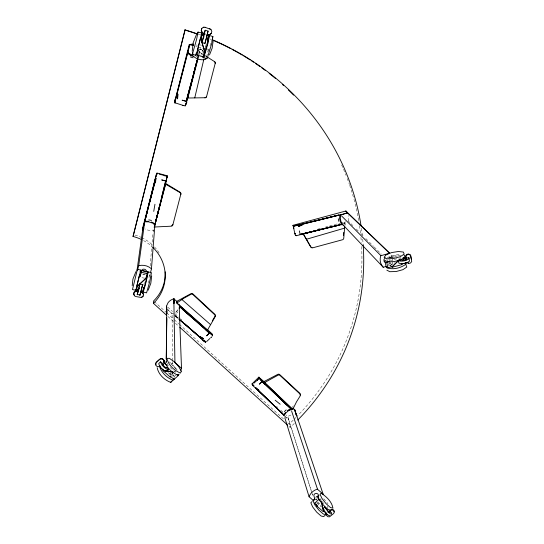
<?xml version="1.0" encoding="UTF-8"?>
<svg xmlns="http://www.w3.org/2000/svg" width="544" height="544" viewBox="0 0 544 544"><rect width="100%" height="100%" fill="white"/><g stroke="black" fill="none" stroke-linecap="round" stroke-linejoin="round"><path stroke-width="0.41" stroke-dasharray="2.72 2.04" d="M166.314 362.542L166.342 360.019M166.246 362.406L166.26 360.726M166.274 362.488L166.287 360.808M389.497 260.556L389.518 260.039M344.189 224.597C344.005 219.259 346.208 223.604 344.848 225.719M149.022 277.732L149.498 273.455M150.144 265.866L152.946 232.988M203.402 54.536L199.417 52.258L199.396 51.592L197.873 57.936M153.272 231.363L153.374 229.996A10.506 10.152 12.2 0 1 146.05 229.473L145.166 228.983M153.197 231.472L153.456 229.956M199.417 51.972L199.342 52.251M204.87 48.742L206.115 43.942M204.952 49.266L205.306 47.818M208.604 51.544L209.562 47.566M143.766 285.11L144.704 281.255M148.417 282.941L148.974 280.643M198.846 53.747L197.866 57.589L198.227 56.413L195.833 56.705M197.71 58.188L198.125 56.569M197.785 57.854L200.382 47.729L198.064 46.906M198.206 58.004L199.485 51.972M150.219 273.652L149.138 277.664M206.577 56.766L208.406 49.144M205.652 46.362L206.652 42.752M210.004 45.975L211.555 40.399M167.912 309.726L172.02 313.725L173.876 313.167M203.007 54.121L203.313 53.428M390.442 266.349L391.326 264.846L393.346 263.996M348.085 220.993L348.18 220.878A10.159 9.67 -43 0 0 348.473 215.621M390.32 265.758L391.204 264.255L394.57 262.84M292.4 407.266L293.27 405.872M388.056 266.016L392.122 264.778A12.675 11.798 -39.7 0 0 392.591 262.766M203.204 53.142L203.028 51.095L201.613 49.62L199.417 49.531L201.171 49.436L203.028 51.095L203.204 53.142L202.069 54.801L200.79 55.128M320.198 499.501L320.79 498.692M177.942 309.679L175.624 312.31M177.738 310.59L174.787 312.95M167.124 364.052L167.572 363.623L168.307 365.854M174.916 372.524L175.358 372.089L169.483 366.894M176.582 313.16L178.017 311.855M328.018 507.117L327.59 507.504L327.508 505.974M174.495 371.878L175.95 370.892M145.316 274.509L143.065 274.863L141.658 274.054M343.509 223.509L345.549 222.87M290.863 415.065L287.667 416.466L285.804 414.807M392.068 257.822L395.916 256.87M390.592 257.795L393.292 256.666L397.467 256.02M388.899 257.747L392.38 256.306L399.221 255.231L400.833 255.462M388.538 263.772L391.347 262.609M387.974 264.636L392.87 262.609M387.267 257.604L392.176 255.592L399.038 254.497L400.697 254.701M145.479 273.788L143.684 274.278L141.964 273.544M317.818 229.167L321.089 228.283M325.169 227.181L340.272 223.108M340.687 222.999L345.583 221.68M343.529 223.734L345.222 223.264L344.434 222.061M316.737 500.004L315.486 499.134L316.758 498.916M199.743 49.511L201.613 49.62L201.171 49.436M205.34 48.674L200.369 47.661M206.128 48.824L208.481 49.28M195.806 46.233L197.322 46.682M389.715 259.821L391.088 260.352L400.5 257.781L400.622 258.38L400.479 257.054M196.262 44.941L197.438 45.404M173.985 367.139L175.617 367.798L176.399 369.281M198.954 54.692L200.151 55.298M199.682 52.224L204.116 55.019M205.346 55.801L207.148 56.936M205.258 55.712L207.026 56.841M316.771 502.357L318.968 503.758L321.647 506.661M316.894 503.091L321.225 507.049M172.101 373.198L172.727 373.612L172.217 373.109M169.123 361.91L171.802 363.773L177.194 370.104M315.513 499.127L316.751 500.004M284.852 416.459L288.68 419.669L311.977 492.973M175.549 316.2L177.956 318.247M173.917 314.711L178.391 318.56M175.182 315.819L178.35 318.58L175.168 315.812M284.73 416.228L288.68 419.669L287.572 416.425L311.916 492.939M167.98 372.504L171.469 375.578M175.134 315.296L178.296 318.09M321.953 501.752L324.986 504.431M167.906 316.452L174.808 322.708M175.433 323.279L178.568 326.121M288.912 426.285L290.163 427.421A250.532 237.17 9.3 0 0 294.256 423.524M154.265 301.498L166.178 312.331M166.811 312.902L173.706 319.172M174.332 319.743L178.724 323.734M179.35 324.306L284.09 419.506M287.858 422.926L289.109 424.068L290.163 427.421M167.756 307.142L172.475 311.447M174.984 313.732L179.996 318.308M180.622 318.879L181.873 320.022M276.529 406.354L277.78 407.49M280.901 410.339L283.404 412.624M166.75 308.598L172.19 313.745M348.133 220.959L349.819 222.591M201.661 49.742L203.028 51.095M350.948 223.686L353.926 226.671M356.306 229.058L358.693 231.445M361.073 233.838L363.453 236.225M365.84 238.612L368.818 241.597M369.41 242.196L373.585 246.378M374.177 246.976L381.324 254.143M386.689 259.515L387.879 260.712M388.477 261.31L392.047 264.894M323.796 498.787L328.018 503.764M317.852 502.01L321.164 505.566M171.36 364.194L176.045 369.247M170.367 372.558L173.196 376.938M169.993 372.926L171.401 375.625M169.551 373.347L170.605 375.38M173.346 374.884L174.658 377.454L173.373 374.898M320.627 499.113L321.293 500.432M202.66 50.374L203.028 51.19M389.021 259.549L389.15 260.148M172.094 315.139L172.557 360.638M172.564 361.481L172.604 365.697M172.679 373.279L172.883 376.652A12.648 11.662 -5.5 0 0 176.147 375.224M391.007 254.959A12.675 11.798 -39.7 0 1 392.319 257.985M392.482 258.652A12.675 11.798 -39.7 0 1 392.714 260.692M170.972 364.222A12.58 11.574 -6.9 0 1 172.815 363.168M199.934 44.928A14.382 13.865 72.5 0 1 201.511 45.206M144.616 278.134A13.192 12.566 5.2 0 1 140.95 277.365M361.61 246.527A248.139 235.069 9.6 0 1 296.575 416.806M296.011 417.377A248.139 235.069 9.6 0 1 293.746 419.635M293.168 420.199A248.139 235.069 9.6 0 1 289.109 424.068M210.038 38.978A248.139 235.069 9.6 0 1 211.521 39.603M341.632 164.927A248.139 235.069 9.6 0 1 346.072 175.454M347.242 178.48A248.139 235.069 9.6 0 1 349.445 184.579M349.704 185.341A248.139 235.069 9.6 0 1 353.525 197.642M353.981 199.288A248.139 235.069 9.6 0 1 359.006 222.435M359.523 225.753A248.139 235.069 9.6 0 1 360.495 233.233M360.93 237.388A248.139 235.069 9.6 0 1 361.352 242.372M134.946 235.049A41.97 39.698 7.7 0 1 140.998 237.279M141.719 237.619A41.97 39.698 7.7 0 1 152.245 244.705M154.482 246.922A41.97 39.698 7.7 0 1 160.038 254.402M198.274 34.238A250.532 237.17 9.3 0 1 199.811 34.796M361.42 228.31A250.532 237.17 9.3 0 1 362.277 235.015M362.712 239.204A250.532 237.17 9.3 0 1 363.188 245.072M143.609 240.598A42.371 40.045 7.5 0 1 151.484 246.112M392.394 256.652L388.3 258.23L392.394 256.652M312.678 495.36L312.174 493.748L312.739 495.394"/><path stroke-width="0.82" d="M175.766 98.219C173.828 99.572 175.957 105.108 174.576 102.354L189.271 44.499L193.358 44.023M179.268 308.312L179.268 307.503M156.4 174.461L156.658 173.25L157.277 173.074L167.09 175.739L165.492 184.124L180.016 192.59A1.754 1.72 12.7 0 1 180.832 194.507M284.165 415.82L282.894 414.072L255.578 387.675L258.924 390.157M347.507 213.139L345.821 211.018L293.094 225.284L295.052 234.695L296.242 235.715L340.911 224.624L300.227 234.614M166.348 359.176L166.736 318.77M166.28 359.04L166.756 310.23M166.308 359.122L166.736 317.92M166.736 308.224L166.566 305.932L168.028 302.77A10.098 9.527 -4.1 0 1 173.828 298.846L174.93 362.426L181.499 368.383A12.648 11.662 -5.5 0 1 180.778 370.233M207.427 329.582L212.371 334.125L212.371 334.914M399.486 259.522L392.387 266.58L387.831 267.825L386.75 262.466L389.599 261.385M148.165 271.884L146.207 281.527L143.256 292.08L146.567 292.862L149.546 282.322L151.463 272.68L148.165 271.884L146.792 275.917M207.441 330.181L215.132 316.785A1.666 1.571 -10.9 0 0 214.86 314.915L192.964 294.569A1.686 1.598 -6.3 0 0 190.944 294.331L184.103 298.085L177.092 302.818L176.555 301.226L176.582 302.756L207.488 329.943M167.103 177.29L167.28 176.059M282.941 414.032L252.504 385.254L252.022 383.908L258.801 377.196L265.241 382.697M137.428 269.3L132.478 289.537L135.803 290.319L140.74 270.096L137.428 269.3L137.013 270.409L142.78 228.97L155.917 178.371L155.509 182.947M140.862 291.774L142.467 292.155L142.528 291.006M323.19 494.326L294.76 409.856L292.869 408.075M203.422 55.1L202.994 57.44L204.7 51.836L202.028 42.588L205.176 30.233L208.073 31.103L204.918 43.452L202.028 42.588L201.103 37.917L200.634 39.372M385.043 261.535L386.084 266.567L387.831 267.825M142.698 230.282L142.882 227.181L156.658 173.25M166.654 315.309L153.49 303.362L153.639 300.927A41.97 39.698 7.7 0 0 165.199 271.823M206.53 96.404A1.829 1.788 71.7 0 1 204.83 97.736L187.558 98.022L187.85 97.764L187.442 98.233L197.662 58.752M343.516 235.477L343.706 232.41M206.36 57.582L205.741 59.412A14.504 13.913 74.1 0 1 192.556 55.536L192.902 53.611M198.05 32.076L196.595 39.318L192.372 54.305L195.86 55.332L198.138 48.212L201.674 32.932L198.05 32.076L197.567 33.646M205.176 30.233L202.028 42.588M204.898 53.108L208.277 40.066M174.821 102.639L187.734 52.748L189.604 44.656L189.271 44.499L193.528 45.227M150.423 272.87L151.436 268.967L154.829 225.678M302.389 225.053L298.296 226.59L302.77 224.121L297.99 225.318L339.85 214.928L340.374 214.968L340.245 218.967L341.571 223.298M165.424 183.763L154.353 227.018L171.197 226.188A1.741 1.686 6.3 0 0 172.836 224.93L180.846 194.12A1.748 1.714 12.8 0 0 180.037 192.202L165.485 183.362M339.85 214.928L339.721 218.926L340.272 221.408M386.75 262.67L386.947 262.194M344.719 226.535L343.754 238.211A1.68 1.591 -39.7 0 1 342.468 239.768L312.746 247.812A1.68 1.605 -34.7 0 1 310.923 247.092L303.205 233.784M165.362 184.049L165.607 184.396L165.505 183.641M178.065 94.255L177.568 98.865L177.494 93.35M132.206 285.729L132.947 279.038L135.952 271.612M151.688 275.883L150.817 283.302L148.22 290.163M252.321 384.921C252.239 384.071 253.62 385.438 252.504 385.254M138.455 291.21L136.442 290.353L137.496 286.151L146.084 278.195L147.274 273.612L147.519 271.735L141.909 270.422M137.632 269.79L138.679 265.785L144.52 223.149M167.219 176.514L167.09 175.739M213.139 41.018L212.126 48.239L209.528 54.896M162.683 369.315L163.159 370.811L170.224 377.026L170.673 376.598L174.026 379.392L178.316 375.53L178.486 374.374M212.412 335.872L212.446 335.111L210.936 333.73L180.309 307.149M154.394 226.433L154.244 227.406L165.634 184.253M135.782 289.388L135.803 290.319M153.748 211.378L154.952 204.238M142.467 292.155L143.65 287.613L144.296 287.762L147.104 276.175M139.679 274.394L136.85 286.001L137.496 286.151L146.084 278.195L146.458 276.019M204.388 53.713L203.708 57.841L207.142 58.65L211.636 43.806L212.894 36.53L209.406 35.482L208.1 39.372M141.454 239.496A42.371 40.045 7.5 0 0 133.042 236.49L185.042 29.886A250.532 237.17 9.3 0 1 197.499 33.966M139.271 276.563L139.924 276.719L140.325 274.55M139.876 283.961L137.217 294.719L139.876 283.961L142.61 284.614L139.951 295.358L140.488 292.692M141.766 288.204L142.61 284.614M195.86 55.332L196.316 52.986M155.387 222.652L154.999 224.835L154.999 224.393M192.372 54.305L192.692 52.741M143.922 287.47L143.256 292.08M207.033 35.761L207.386 34.136M187.734 52.748L189.604 44.656L193.555 45.159M141.61 288.864L140.801 292.06M194.752 97.872L203.789 59.5M149.226 204.211L155.917 178.371M161.935 196.255L165.696 180.941L161.806 179.948L165.696 180.941L155.373 222.693L167.212 176.882M145.119 220.143L155.944 176.249M156.502 174.053L145.16 220.068M159.344 206.734L156.148 219.558M133.042 236.49L185.042 29.886M186.143 103.326L185.395 105.89C183.668 106.549 187.864 102.49 186.667 101.306L197.703 58.228M206.462 38.019L206.842 36.509M203.456 27.2L201.756 28.404L201.239 30.423L202.082 32.341L203.504 33.177M201.817 28.383L201.3 30.403L202.144 32.327M204.218 52.911L204.7 51.836L200.981 39.046L200.294 38.835L197.506 49.708L198.193 49.905L197.03 54.971L203.347 57.066M200.981 39.046L202.266 34.177L202.892 33.918L205.136 34.592M166.144 181.03L166.648 179.071M259.141 377.182L259.678 378.481L259.393 379.012L259.005 378.631M139.924 276.719L141.406 272.252L147.274 273.612M141.284 271.361L141.583 270.205L143.092 269.164L144.969 269.294L146.322 270.545L146.458 271.728M155.53 222.02L156.38 218.729M156.801 217.09L158.073 212.153M187.626 97.322L185.538 105.441L184.749 105.896M189.958 88.257L190.808 84.973M194.188 71.822L196.302 63.607M204.918 43.452L206.278 38.665M207.543 33.15L208.073 31.103M174.76 102.02L187.374 53.407M186.497 101.327L197.662 58.398M187.864 97.9L197.996 58.752M208.733 35.265L207.509 40.99L208.196 41.194M144.718 222.034L142.78 228.97L142.936 227.378M145.928 216.961L147.451 211.113M187.85 97.764L187.517 97.988M193.365 74.535L196.982 60.908L186.191 101.272L182.22 100.218L186.191 101.272L191.808 80.362M297.86 224.76L293.522 225.896L293.842 228.405M187.442 98.233L187.592 97.73M201.056 34.694L201.674 32.932M207.427 39.148L208.468 36.04M179.255 307.924L179.649 306.755L212.378 335.369M212.357 38.08L212.894 36.53M300.002 395.005A1.591 1.442 -21 0 0 299.805 393.271L279.691 374.578A1.605 1.476 -19.4 0 0 277.794 374.381L264.003 381.562L264.234 382.459L292.876 409.557M140.094 271.762L140.74 270.096M197.751 51L198.193 49.905M157.189 367.71C158.467 374.469 164.458 380.106 170.789 382.405L173.074 380.215L173.91 378.236M170.789 382.405L171.36 381.079M147.057 272.823L147.519 271.735M203.708 57.841L208.107 42.752L209.406 35.482M296.242 235.715L295.752 235.423M179.35 306.7L179.642 306.755M160.521 367.003L160.555 367.696L163.608 370.382L173.298 372.218L163.608 370.382L163.159 370.811M196.459 34.558L193.222 42.622L192.188 51.32M212.33 320.824L215.07 316.139M163.227 363.093L163.914 361.937L163.71 360.264L162.404 359.101L160.582 358.992L159.358 359.672L156.359 362.569L155.679 363.732L155.883 365.398L157.196 366.554L159.011 366.663L160.235 365.983M318.369 495.815L317.968 495.842M318.621 495.591L317.458 496.706L318.566 499.528L314.745 503.336M340.374 214.968L347.473 212.806L389.735 253.3M283.655 414.95L285.505 412.454M284.009 415.446L285.858 412.957L289.306 410.006M402.58 260.562L404.906 257.292M314.847 502.914L314.847 503.526L317.465 505.832L317.036 506.226L323.109 511.571L323.537 511.183L321.524 502.139L318.566 499.528M170.224 377.026L170.952 376.054M385.057 258.114L383.962 259.542L384.01 261.27L385.172 262.48M402.676 260.61L405.158 257.414M179.146 374.129L178.221 375.278C171.945 372.844 166.029 367.282 164.587 360.57M389.497 253.239L380.746 255.748A12.689 11.764 -41 0 0 383.166 267.22L386.505 266.438M290.89 409.027L289.571 410.237L291.169 409.36L290.013 407.918L262.126 381.5L259.522 384.105L262.126 381.5L265.404 384.601M399.446 259.549L392.387 266.58L392.51 267.179L401.894 264.615L401.744 263.262M209.977 338.416L206.591 341.591M160.589 361.787L158.705 363.61C159.548 367.186 162.642 369.974 165.872 371.511L168.626 369.145L166.879 367.601L165.26 367.506L166.879 367.601L166.348 367.88L165.084 367.18L163.615 365.799L162.364 363.358L160.589 361.787C161.459 365.357 164.546 368.138 167.763 369.689L168.626 369.145M284.41 411.604L286.164 409.904M162.194 365.391L164.417 363.242L164.132 361.012M253.864 383.207L259.4 378.243M205.176 342.101C207.618 342.428 202.654 341.455 202.314 339.531M312.038 501.602L310.814 502.744L312.65 506.913L316.73 512.183L321.096 516.018L323.666 516.589L325.849 514.61L325.822 512.713M314.194 499.637L312.99 500.759L314.84 504.92L318.927 510.184L323.292 514.026L325.849 514.61M319.056 495.21L317.88 496.298C319.682 501.711 323.938 505.961 328.236 509.544L330.766 510.156M315.942 497.27L316.894 496.427M321.953 501.752L321.524 502.139L323.537 511.183L326.604 513.556M329.854 515.739L328.596 515.474L326.454 513.665L322.993 508.688L324.795 507.056L328.324 511.238L330.188 512.298L330.011 511.421L331.514 512.747L331.656 514.114L330.405 513.835L328.263 512.026L324.795 507.056M328.046 512.339L330.521 510.095M328.569 512.264L331.412 510.088L333.037 510.15L334.145 511.129L334.227 512.584L333.547 513.604L329.576 516.8L327.95 516.746L326.842 515.766L326.754 514.318M138.679 265.785L138.822 265.696A13.144 12.471 4.3 0 1 151.361 268.722L151.429 268.838M176.766 302.981L207.223 330.208M287.28 410.795L290.544 408.496M211.303 33.408L209.664 34.585L208.094 34.558M136.626 290.693L139.318 288.816M141.59 297.099L143.092 296.052M141.12 272.435L141.624 272.258M136.483 290.442L139.244 288.687M264.71 382.507L278.032 375.176A1.612 1.476 -19.4 0 1 279.936 375.374L300.057 394.067A1.591 1.448 -21 0 1 300.261 395.808L296.494 401.873L292.747 409.448L264.71 382.507L264.636 382.881L264.241 381.664M174.434 379.256L173.93 379.352M156.652 173.72C157.454 173.026 157.434 174.957 156.658 174.134M340.592 215.104L347.473 212.806L345.821 211.018L389.592 253.232M306.428 239.265L344.474 228.167M403.043 257.72L405.13 257.366L405.722 259.828M406.715 259.468L406.463 258.216L408.802 257.577L409.047 258.665C406.089 260.882 401.9 261.834 398.351 260.658L398.861 263.16C402.404 264.357 406.606 263.405 409.55 261.174L408.802 257.577M398.351 260.658L400.67 260.025L403.859 260.148L405.736 259.563L406.742 258.815L406.463 258.216M406.32 262.779L401.771 264.017L401.894 264.615M294.78 226.025L296.106 225.665M312.909 221.571L338.674 215.152M304.286 233.519L324.72 228.31M326.352 227.895L331.262 226.644M303.362 233.934L341.115 224.312M296.242 235.661L296.589 235.572M297.99 225.318L338.715 215.098L293.896 225.93M332.017 226.841L337.776 225.454L300.172 234.376L299.329 230.874M319.797 229.745L300.172 234.376M340.823 224.733L342.951 224.733L342.523 224.59M176.78 301.328L190.903 293.692A1.686 1.598 -6.3 0 1 192.916 293.93L214.798 314.269A1.659 1.564 -10.9 0 1 215.234 315.744M293.406 226.515L294.086 226.596L293.842 225.808M144.833 221.258L148.77 221.292M144.731 221.802L148.662 221.836L153.401 223.366M323.197 494.217L317.37 489.151A11.655 10.132 -20.1 0 0 309.101 496.706L313.48 500.718M203.395 27.227L205.034 27.227M208.026 34.571L209.59 34.598L211.228 33.422L211.827 31.396L210.916 29.492L209.562 28.642M331.174 509.395L332.792 509.449L333.9 510.435L333.982 511.884M167.056 176.875L166.784 176.14L159.297 174.141M142.848 270.98L143.949 271.062M148.804 219.837L151.504 220.463M138.564 291.38L135.66 291.067L134.15 292.121L133.708 293.842L134.538 295.44M138.509 291.795L135.606 291.489L134.096 292.543L133.654 294.263L134.477 295.868L135.762 296.541L141.542 297.52L143.045 296.473L143.534 294.331L142.718 292.733L141.44 292.06M137.843 294.542L139.89 295.025M146.084 278.195L146.737 278.351M192.46 55.563L191.196 55.236L187.666 52.822M183.94 105.672L174.576 102.673M193.807 56.474L191.053 55.665L187.524 53.244M204.7 51.836L205.387 52.034M203.442 33.198L205.034 33.64M206.632 35.04L208.869 35.707M204.966 27.254L210.99 29.471M190.38 56.909L193.147 57.8M295.623 235.389L295.895 235.668M173.917 298.846L177.113 301.736M151.422 221.966L155.128 223.842M391.129 266.628L392.51 267.179M173.074 380.215C166.777 377.985 161.405 372.429 159.331 366.098M406.932 262.371L408.476 263.072M407.313 262.725L408.857 263.432L410.584 262.963L411.699 261.528L411.012 256.204L410.4 255.034L408.85 254.32L407.123 254.796L406.001 256.231L406.382 259.978M212.439 335.893L212.52 334.363M179.758 319.79L199.281 336.539L203.599 338.667L200.226 336.62M384.778 260.358L387.722 261.834L394.094 261.61L400.867 259.76L404.784 257.183L404.668 255.517L404.022 255.109M144.752 271.266L145.86 271.823L144.799 271.279M386.838 270.15L389.79 271.701L396.148 271.524L402.893 269.681L406.783 267.056L406.008 264.914M141.392 292.475L142.671 293.155L143.494 294.753M187.85 52.666L192.474 55.359M207.393 330.31L207.509 329.657M207.692 57.263L214.411 61.547A1.87 1.809 76.6 0 1 215.234 63.655M197.397 55.311L197.023 54.856M275.176 400.207L280.167 404.246M199.281 336.539L202.681 339.449L179.078 319.185M178.99 319.131L205.319 342.149M181.852 299.479L210.569 324.639M210.786 333.404L212.384 334.812M164.417 363.242L167.28 365.779M177.181 374.524L178.316 375.53M322.993 508.688L323.993 509.572M191.651 317.322L182.614 309.325L209.338 333.05L206.727 335.77L209.338 333.05L205.999 330.072M182.029 321.402L183.348 322.565M184.613 323.687L204.83 341.578M179.819 327.264L287.654 425.143M203.803 340.02L205.054 341.163M254.041 385.839L252.022 383.908M204.197 340.932L204.53 341.238L203.912 340.666M260.352 379.671L260.943 380.215L260.664 379.964M262.412 381.038L259.678 378.481M262.126 381.5L289.748 407.674L259.59 378.712M279.228 397.678L287.701 405.736M255.374 387.811L282.894 414.072L255.578 387.675M343.142 225.08L343.665 225.59M341.632 215.982L380.841 255.612M343.72 225.631L383.275 267.288M167.736 370.464L168.864 371.695M341.992 224.57L340.551 222.108M293.094 225.284L293.522 225.896M292.91 225.583L293.372 226.25M386.206 267.145L386.512 267.655C392.924 270.11 400.799 268.09 406.171 264.024L405.654 262.609M302.988 233.471L310.57 246.65A1.68 1.598 -34.7 0 0 312.045 247.425M314.765 499.12L313.786 495.047L314.779 493.796L316.377 493.34L317.839 493.898L318.478 495.203M179.03 304.606L180.418 307.374M202.341 34.109L203.796 37.067M316.057 504.234L317.036 506.226M202.613 33.925L203.946 36.965M291.666 411.25L317.492 489.151M284.804 417.717L309.108 496.842M291.013 409.346L291.271 410.196M258.801 377.196L259.08 378.332M406.001 259.624L405.62 255.884L406.735 254.449L408.462 253.98L410.013 254.687L411.25 259.026M338.307 218.824L338.817 221.36M205.306 341.299L205.421 342.162M155.904 364.874L155.7 363.208L156.38 362.052L160.596 358.476L162.411 358.584L163.724 359.747L163.921 361.42M326.516 513.611L326.604 515.059M166.62 306.109L166.784 313.718L166.777 309.182M179.275 308.244L181.499 368.261M204.891 97.838A1.836 1.795 71.7 0 0 206.598 96.506L215.159 63.58A1.87 1.802 76.6 0 0 214.343 61.479M172.856 224.516A1.734 1.686 6.3 0 1 171.68 225.706M184.878 30.008A248.139 235.069 9.6 0 1 197.22 34.048M213.744 40.548A248.139 235.069 9.6 0 1 230.547 48.572M232.043 49.361A248.139 235.069 9.6 0 1 242.311 55.114M243.753 55.971A248.139 235.069 9.6 0 1 250.158 59.942M251.559 60.846A248.139 235.069 9.6 0 1 253.654 62.22M255.728 63.614A248.139 235.069 9.6 0 1 259.828 66.456M261.861 67.905A248.139 235.069 9.6 0 1 265.2 70.36M269.144 73.372A248.139 235.069 9.6 0 1 275.57 78.54M282.404 84.442A248.139 235.069 9.6 0 1 283.621 85.537M288.402 89.991A248.139 235.069 9.6 0 1 293.617 95.132M152.66 247.187A42.371 40.045 7.5 0 1 153.49 303.362M363.188 245.072A250.532 237.17 9.3 0 1 297.697 420.104M212.697 39.896A250.532 237.17 9.3 0 1 361.046 225.794M174.026 298.894L174.005 303.348L174.026 298.894M164.478 175.617L165.097 175.8L164.478 175.617M197.737 51.537L197.676 52.55L197.737 51.537M141.134 271.939L141.032 272.857L141.134 271.939M181.288 371.158L180.513 373.075C174.25 370.607 168.354 365.065 166.865 358.367L169.381 358.333L174.053 361.597L178.731 366.636L181.288 371.158M314.636 498.868L313.65 500.398L314.629 498.882M182.498 105.393L183.124 105.59L182.498 105.393M211.33 337.069L210.902 337.498L211.324 337.083M385.934 254.884L384.139 257.326L387.083 258.781L393.462 258.536L400.241 256.686L404.165 254.13L403.41 252.076L398.419 251.484L391.551 252.586L385.934 254.884M257.836 379.732L257.434 380.147L257.836 379.732M321.218 493.238L320.062 494.312L321.966 498.433L326.08 503.683L330.439 507.545L332.948 508.171C331.908 501.758 326.495 496.638 321.218 493.238M295.14 233.308L295.27 233.872L295.14 233.308M154.476 224.271L153.476 223.679L154.931 224.611L154.476 224.271M342.727 224.672L341.863 223.496L342.727 224.672M296.426 415.555L294.712 409.768L296.426 415.555"/></g></svg>
